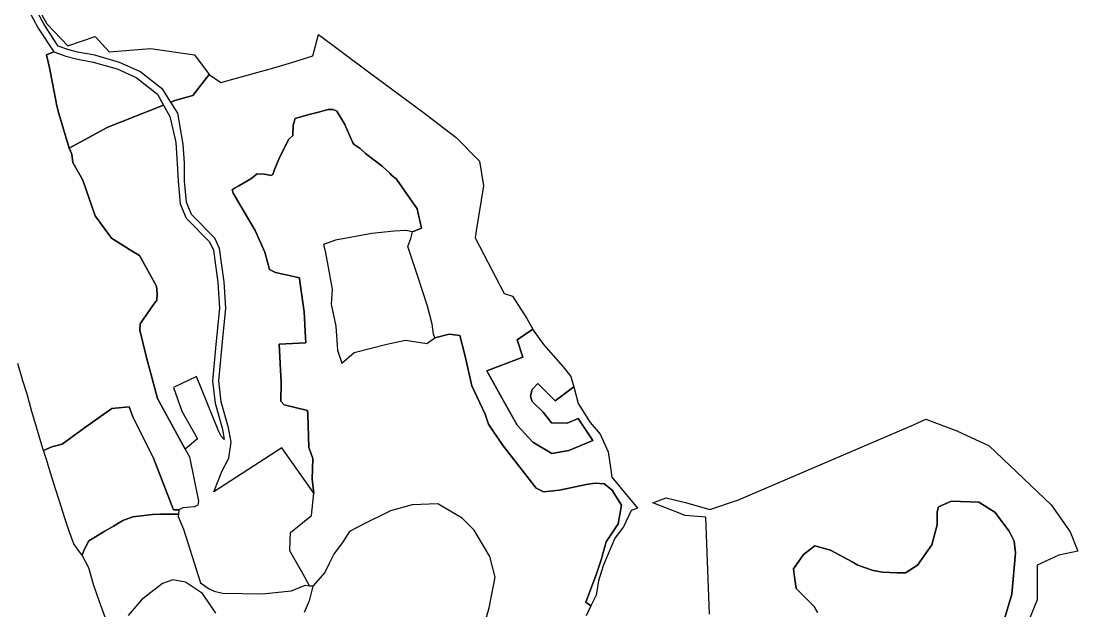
# Model space of a CAD drawing. Header units: millimetres. Extents: x 35444746 to 35449000, y 3482000 to 3488437.
# Drawn here: x 35448418 to 35448753.4, y 3486685.7 to 3486872.8 of the extents above; entities that cross this region are included whole.
import ezdxf

# ---------------------------------------------------------------- set-up
doc = ezdxf.new("R2010")
doc.units = ezdxf.units.MM
doc.layers.add('0203.02旱地整理', color=9, linetype='Continuous', true_color=0x808080)
doc.layers.add('0204.02水田整理', color=9, linetype='Continuous', true_color=0x808080)

msp = doc.modelspace()

# ---------------------------------------------------------------- linework, layer by layer
at = {"layer": '0203.02旱地整理', "color": 41}
for points in [[(35448418.944245, 3486883.078321), (35448420.861753, 3486881.612864), (35448426.140045, 3486872.001953), (35448432.879076, 3486864.959027), (35448441.516817, 3486867.993832), (35448445.971984, 3486863.141206), (35448459.020987, 3486864.156911), (35448473.024474, 3486862.12535), (35448477.646, 3486855.872), (35448472.531, 3486849.285), (35448466.838, 3486847.622), (35448465.543, 3486847.108), (35448462.964, 3486851.098), (35448455.709, 3486856.887), (35448449.212, 3486859.732), (35448441.408, 3486862.008), (35448435.951, 3486863.019), (35448432.825, 3486863.826), (35448429.807, 3486864.932), (35448425.328, 3486871.777), (35448422.17, 3486877.633), (35448419.765, 3486881.507)], [(35448418.944245, 3486883.078321), (35448420.861753, 3486881.612864), (35448426.140045, 3486872.001953), (35448432.879076, 3486864.959027), (35448441.516817, 3486867.993832), (35448445.971984, 3486863.141206), (35448459.020987, 3486864.156911), (35448473.024474, 3486862.12535), (35448477.646, 3486855.872), (35448472.531, 3486849.285), (35448466.838, 3486847.622), (35448465.543, 3486847.108), (35448462.964, 3486851.098), (35448455.709, 3486856.887), (35448449.212, 3486859.732), (35448441.408, 3486862.008), (35448435.951, 3486863.019), (35448432.825, 3486863.826), (35448429.807, 3486864.932), (35448425.328, 3486871.777), (35448422.17, 3486877.633), (35448419.765, 3486881.507)], [(35448477.646, 3486855.872), (35448481.381122, 3486853.323034), (35448498.981, 3486858.271), (35448505.251965, 3486860.187113), (35448508.633859, 3486861.220462), (35448510.596, 3486861.82), (35448512.346205, 3486868.649847), (35448528.259042, 3486856.719969), (35448545.741303, 3486843.844766), (35448556.04703, 3486835.86397), (35448563.514027, 3486828.400829), (35448564.751532, 3486820.599075), (35448562.464008, 3486806.287999), (35448562.104154, 3486804.036706), (35448562.20694, 3486803.840969), (35448571.365941, 3486786.415812), (35448573.954559, 3486785.60436), (35448578.546033, 3486778.45994), (35448579.88705, 3486775.998993), (35448580.396, 3486775.065), (35448575.453, 3486771.692), (35448577.256, 3486766.205), (35448565.855, 3486761.895), (35448571.077, 3486752.346), (35448575.456, 3486744.673), (35448580.45, 3486739.201), (35448586.394, 3486735.648), (35448591.86, 3486736.55), (35448599.405059, 3486739.721244), (35448594.824775, 3486746.766737), (35448591.344, 3486745.244), (35448586.328, 3486745.369), (35448583.695, 3486748.794), (35448580.19, 3486752.089), (35448579.833, 3486753.067), (35448579.722, 3486753.977), (35448580.226, 3486755.922), (35448582.018, 3486757.896), (35448587.548, 3486752.31), (35448593.432, 3486756.806), (35448594.840172, 3486751.543723), (35448598.624094, 3486745.43989), (35448601.758147, 3486741.787675), (35448604.305713, 3486736.164958), (35448605.0317, 3486731.148957), (35448605.463001, 3486728.168999), (35448613.64, 3486718.272), (35448611.648, 3486717.548), (35448609.306, 3486712.575), (35448609.182, 3486712.314), (35448606.45, 3486708.757), (35448602.979, 3486700.515), (35448602.764, 3486699.947), (35448601.235, 3486695.216), (35448600.46, 3486690.669), (35448598.862297, 3486687.278978), (35448597.218, 3486688.439), (35448600.643, 3486697.474), (35448602.056, 3486701.917), (35448603.726, 3486707.575), (35448607.499, 3486713.313), (35448608.59, 3486719.235), (35448605.441, 3486724.101), (35448603.083, 3486725.975), (35448600.162, 3486726.172), (35448597.316, 3486725.786), (35448588.849, 3486723.948), (35448583.814, 3486723.487), (35448581.435, 3486724.601), (35448570.69, 3486738.506), (35448566.354, 3486744.914), (35448566.154, 3486745.532), (35448565.324, 3486748.099), (35448561.003, 3486757.136), (35448558.876, 3486766.954), (35448557.28, 3486773.104), (35448553.897, 3486773.455), (35448549.297, 3486772.336), (35448548.904, 3486773.54), (35448548.427, 3486776.693), (35448546.97, 3486782.34), (35448543.809, 3486792.1), (35448540.775, 3486801.282), (35448541.669, 3486803.905), (35448542.171, 3486806.026), (35448545.067, 3486807.123), (35448543.703, 3486813.23), (35448537.123, 3486822.733), (35448535.566, 3486823.995), (35448535.018, 3486824.59), (35448532.616, 3486826.788), (35448527.29, 3486830.886), (35448525.592, 3486832.429), (35448525.017, 3486832.844), (35448524.034, 3486833.462), (35448523.747, 3486833.729), (35448523.325, 3486834.247), (35448522.931, 3486834.942), (35448520.743, 3486840.044), (35448518.172, 3486844.227), (35448517.032, 3486844.798), (35448515.42, 3486844.769), (35448512.437, 3486843.93), (35448508.981, 3486843.057), (35448504.979, 3486841.93), (35448504.397, 3486839.785), (35448504.252, 3486836.586), (35448502.833, 3486835.314), (35448499.863, 3486829.243), (35448498.45, 3486825.795), (35448497.928, 3486824.143), (35448497.28, 3486823.824), (35448496.43, 3486824.019), (35448495.101, 3486824.323), (35448492.925, 3486824.356), (35448490.906, 3486822.837), (35448487.111, 3486820.592), (35448485.686, 3486819.872), (35448484.999, 3486819.332), (35448485.314, 3486818.2), (35448492.341, 3486806.368), (35448495.365, 3486799.567), (35448496.85, 3486794.002), (35448498.776, 3486793.027), (35448506.31, 3486791.431), (35448506.478, 3486790.17), (35448507.861, 3486780.636), (35448508.242, 3486772.415), (35448508.318, 3486770.751), (35448499.939, 3486770.369), (35448500.531, 3486758.175), (35448500.383, 3486752.263), (35448501.492, 3486751.081), (35448508.95, 3486749.228), (35448508.959, 3486748.161), (35448509.294, 3486737.552), (35448509.924, 3486735.811), (35448510.57, 3486734.025), (35448510.425, 3486727.435), (35448510.908, 3486723.058), (35448500.8, 3486737.458), (35448479.152, 3486723.485), (35448481.754, 3486729.906), (35448483.97, 3486734.143), (35448484.667, 3486739.257), (35448483.824, 3486743.783), (35448481.519, 3486751.994), (35448480.723, 3486758.641), (35448481.767, 3486769.999), (35448482.975, 3486781.756), (35448482.416, 3486790.142), (35448481.013, 3486800.724), (35448479.46, 3486803.983), (35448472.055, 3486811.487), (35448470.445, 3486815.351), (35448469.838, 3486822.046), (35448469.814, 3486827.795), (35448469.486, 3486833.773), (35448467.774, 3486843.658), (35448465.543, 3486847.108), (35448466.838, 3486847.622), (35448472.531, 3486849.285)], [(35448477.646, 3486855.872), (35448481.381122, 3486853.323034), (35448498.981, 3486858.271), (35448505.251965, 3486860.187113), (35448508.633859, 3486861.220462), (35448510.596, 3486861.82), (35448512.346205, 3486868.649847), (35448528.259042, 3486856.719969), (35448545.741303, 3486843.844766), (35448556.04703, 3486835.86397), (35448563.514027, 3486828.400829), (35448564.751532, 3486820.599075), (35448562.464008, 3486806.287999), (35448562.104154, 3486804.036706), (35448562.20694, 3486803.840969), (35448571.365941, 3486786.415812), (35448573.954559, 3486785.60436), (35448578.546033, 3486778.45994), (35448579.88705, 3486775.998993), (35448580.396, 3486775.065), (35448575.453, 3486771.692), (35448577.256, 3486766.205), (35448565.855, 3486761.895), (35448571.077, 3486752.346), (35448575.456, 3486744.673), (35448580.45, 3486739.201), (35448586.394, 3486735.648), (35448591.86, 3486736.55), (35448599.405059, 3486739.721244), (35448594.824775, 3486746.766737), (35448591.344, 3486745.244), (35448586.328, 3486745.369), (35448583.695, 3486748.794), (35448580.19, 3486752.089), (35448579.833, 3486753.067), (35448579.722, 3486753.977), (35448580.226, 3486755.922), (35448582.018, 3486757.896), (35448587.548, 3486752.31), (35448593.432, 3486756.806), (35448594.840172, 3486751.543723), (35448598.624094, 3486745.43989), (35448601.758147, 3486741.787675), (35448604.305713, 3486736.164958), (35448605.0317, 3486731.148957), (35448605.463001, 3486728.168999), (35448613.64, 3486718.272), (35448611.648, 3486717.548), (35448609.306, 3486712.575), (35448609.182, 3486712.314), (35448606.45, 3486708.757), (35448602.979, 3486700.515), (35448602.764, 3486699.947), (35448601.235, 3486695.216), (35448600.46, 3486690.669), (35448598.862297, 3486687.278978), (35448597.218, 3486688.439), (35448600.643, 3486697.474), (35448602.056, 3486701.917), (35448603.726, 3486707.575), (35448607.499, 3486713.313), (35448608.59, 3486719.235), (35448605.441, 3486724.101), (35448603.083, 3486725.975), (35448600.162, 3486726.172), (35448597.316, 3486725.786), (35448588.849, 3486723.948), (35448583.814, 3486723.487), (35448581.435, 3486724.601), (35448570.69, 3486738.506), (35448566.354, 3486744.914), (35448566.154, 3486745.532), (35448565.324, 3486748.099), (35448561.003, 3486757.136), (35448558.876, 3486766.954), (35448557.28, 3486773.104), (35448553.897, 3486773.455), (35448549.297, 3486772.336), (35448548.904, 3486773.54), (35448548.427, 3486776.693), (35448546.97, 3486782.34), (35448543.809, 3486792.1), (35448540.775, 3486801.282), (35448541.669, 3486803.905), (35448542.171, 3486806.026), (35448545.067, 3486807.123), (35448543.703, 3486813.23), (35448537.123, 3486822.733), (35448535.566, 3486823.995), (35448535.018, 3486824.59), (35448532.616, 3486826.788), (35448527.29, 3486830.886), (35448525.592, 3486832.429), (35448525.017, 3486832.844), (35448524.034, 3486833.462), (35448523.747, 3486833.729), (35448523.325, 3486834.247), (35448522.931, 3486834.942), (35448520.743, 3486840.044), (35448518.172, 3486844.227), (35448517.032, 3486844.798), (35448515.42, 3486844.769), (35448512.437, 3486843.93), (35448508.981, 3486843.057), (35448504.979, 3486841.93), (35448504.397, 3486839.785), (35448504.252, 3486836.586), (35448502.833, 3486835.314), (35448499.863, 3486829.243), (35448498.45, 3486825.795), (35448497.928, 3486824.143), (35448497.28, 3486823.824), (35448496.43, 3486824.019), (35448495.101, 3486824.323), (35448492.925, 3486824.356), (35448490.906, 3486822.837), (35448487.111, 3486820.592), (35448485.686, 3486819.872), (35448484.999, 3486819.332), (35448485.314, 3486818.2), (35448492.341, 3486806.368), (35448495.365, 3486799.567), (35448496.85, 3486794.002), (35448498.776, 3486793.027), (35448506.31, 3486791.431), (35448506.478, 3486790.17), (35448507.861, 3486780.636), (35448508.242, 3486772.415), (35448508.318, 3486770.751), (35448499.939, 3486770.369), (35448500.531, 3486758.175), (35448500.383, 3486752.263), (35448501.492, 3486751.081), (35448508.95, 3486749.228), (35448508.959, 3486748.161), (35448509.294, 3486737.552), (35448509.924, 3486735.811), (35448510.57, 3486734.025), (35448510.425, 3486727.435), (35448510.908, 3486723.058), (35448500.8, 3486737.458), (35448479.152, 3486723.485), (35448481.754, 3486729.906), (35448483.97, 3486734.143), (35448484.667, 3486739.257), (35448483.824, 3486743.783), (35448481.519, 3486751.994), (35448480.723, 3486758.641), (35448481.767, 3486769.999), (35448482.975, 3486781.756), (35448482.416, 3486790.142), (35448481.013, 3486800.724), (35448479.46, 3486803.983), (35448472.055, 3486811.487), (35448470.445, 3486815.351), (35448469.838, 3486822.046), (35448469.814, 3486827.795), (35448469.486, 3486833.773), (35448467.774, 3486843.658), (35448465.543, 3486847.108), (35448466.838, 3486847.622), (35448472.531, 3486849.285)], [(35448428.365, 3486863.117), (35448432.17, 3486861.723), (35448435.476, 3486860.869), (35448440.899, 3486859.865), (35448448.46, 3486857.66), (35448454.562, 3486854.988), (35448461.251, 3486849.65), (35448463.178, 3486846.169), (35448445.569, 3486839.176), (35448433.276, 3486832.571), (35448429.96, 3486843.536), (35448429.298, 3486846.004), (35448428.02, 3486853.119), (35448427.009, 3486857.997), (35448426.019, 3486862.15)], [(35448428.365, 3486863.117), (35448432.17, 3486861.723), (35448435.476, 3486860.869), (35448440.899, 3486859.865), (35448448.46, 3486857.66), (35448454.562, 3486854.988), (35448461.251, 3486849.65), (35448463.178, 3486846.169), (35448445.569, 3486839.176), (35448433.276, 3486832.571), (35448429.96, 3486843.536), (35448429.298, 3486846.004), (35448428.02, 3486853.119), (35448427.009, 3486857.997), (35448426.019, 3486862.15)], [(35448463.178, 3486846.169), (35448465.17, 3486842.572), (35448466.124, 3486838.569), (35448467.151, 3486834.366), (35448467.518, 3486827.67), (35448467.834, 3486822.009), (35448468.482, 3486814.863), (35448470.358, 3486810.361), (35448477.8, 3486802.82), (35448479.073, 3486800.148), (35448480.425, 3486789.947), (35448480.969, 3486781.792), (35448479.778, 3486770.205), (35448478.713, 3486758.614), (35448479.553, 3486751.601), (35448481.873, 3486743.334), (35448482.483, 3486740.057), (35448481.514, 3486741.127), (35448480.659, 3486742.778), (35448473.675, 3486760.082), (35448466.405, 3486756.62), (35448469.04, 3486749.057), (35448474.03, 3486740.321), (35448470.071, 3486737.057), (35448461.308, 3486753.104), (35448457.684, 3486766.487), (35448455.65, 3486774.806), (35448455.744, 3486776.829), (35448459.766, 3486782.546), (35448461.072, 3486784.318), (35448461.166, 3486786.34), (35448460.939, 3486788.688), (35448455.54, 3486798.416), (35448453.285, 3486799.805), (35448446.682, 3486803.972), (35448441.472, 3486811.04), (35448437.602, 3486822.378), (35448434.451, 3486827.986), (35448434.108, 3486830.626), (35448433.276, 3486832.571), (35448445.569, 3486839.176)], [(35448463.178, 3486846.169), (35448465.17, 3486842.572), (35448466.124, 3486838.569), (35448467.151, 3486834.366), (35448467.518, 3486827.67), (35448467.834, 3486822.009), (35448468.482, 3486814.863), (35448470.358, 3486810.361), (35448477.8, 3486802.82), (35448479.073, 3486800.148), (35448480.425, 3486789.947), (35448480.969, 3486781.792), (35448479.778, 3486770.205), (35448478.713, 3486758.614), (35448479.553, 3486751.601), (35448481.873, 3486743.334), (35448482.483, 3486740.057), (35448481.514, 3486741.127), (35448480.659, 3486742.778), (35448473.675, 3486760.082), (35448466.405, 3486756.62), (35448469.04, 3486749.057), (35448474.03, 3486740.321), (35448470.071, 3486737.057), (35448461.308, 3486753.104), (35448457.684, 3486766.487), (35448455.65, 3486774.806), (35448455.744, 3486776.829), (35448459.766, 3486782.546), (35448461.072, 3486784.318), (35448461.166, 3486786.34), (35448460.939, 3486788.688), (35448455.54, 3486798.416), (35448453.285, 3486799.805), (35448446.682, 3486803.972), (35448441.472, 3486811.04), (35448437.602, 3486822.378), (35448434.451, 3486827.986), (35448434.108, 3486830.626), (35448433.276, 3486832.571), (35448445.569, 3486839.176)], [(35448580.396, 3486775.065), (35448580.538109, 3486774.803846), (35448583.808374, 3486770.206327), (35448589.993967, 3486763.126974), (35448592.442082, 3486760.05173), (35448593.354139, 3486757.061291), (35448593.432, 3486756.806), (35448587.548, 3486752.31), (35448582.018, 3486757.896), (35448580.226, 3486755.922), (35448579.722, 3486753.977), (35448579.833, 3486753.067), (35448580.19, 3486752.089), (35448583.695, 3486748.794), (35448586.328, 3486745.369), (35448591.344, 3486745.244), (35448594.824775, 3486746.766737), (35448599.405059, 3486739.721244), (35448591.86, 3486736.55), (35448586.394, 3486735.648), (35448580.45, 3486739.201), (35448575.456, 3486744.673), (35448571.077, 3486752.346), (35448565.855, 3486761.895), (35448577.256, 3486766.205), (35448575.453, 3486771.692)], [(35448580.396, 3486775.065), (35448580.538109, 3486774.803846), (35448583.808374, 3486770.206327), (35448589.993967, 3486763.126974), (35448592.442082, 3486760.05173), (35448593.354139, 3486757.061291), (35448593.432, 3486756.806), (35448587.548, 3486752.31), (35448582.018, 3486757.896), (35448580.226, 3486755.922), (35448579.722, 3486753.977), (35448579.833, 3486753.067), (35448580.19, 3486752.089), (35448583.695, 3486748.794), (35448586.328, 3486745.369), (35448591.344, 3486745.244), (35448594.824775, 3486746.766737), (35448599.405059, 3486739.721244), (35448591.86, 3486736.55), (35448586.394, 3486735.648), (35448580.45, 3486739.201), (35448575.456, 3486744.673), (35448571.077, 3486752.346), (35448565.855, 3486761.895), (35448577.256, 3486766.205), (35448575.453, 3486771.692)]]:
    msp.add_lwpolyline(points, close=True, dxfattribs=at)
for points in [[(35448636.531, 3486684.695), (35448635.263, 3486715.468), (35448628.745, 3486715.944), (35448624.241, 3486717.737), (35448618.452948, 3486720.022143), (35448622.716509, 3486721.572873), (35448628.817424, 3486720.047882), (35448636.561984, 3486717.889047), (35448645.67579, 3486720.89049), (35448701.261098, 3486744.688791), (35448705.175405, 3486746.529849), (35448715.01926, 3486742.846877), (35448725.257841, 3486738.010832), (35448744.872215, 3486719.366152), (35448750.929058, 3486710.808855), (35448753.385, 3486704.686), (35448747.31, 3486703.413), (35448740.508, 3486700.241), (35448740.508, 3486689.241), (35448737.908, 3486682.931)], [(35448636.531, 3486684.695), (35448635.263, 3486715.468), (35448628.745, 3486715.944), (35448624.241, 3486717.737), (35448618.452948, 3486720.022143), (35448622.716509, 3486721.572873), (35448628.817424, 3486720.047882), (35448636.561984, 3486717.889047), (35448645.67579, 3486720.89049), (35448701.261098, 3486744.688791), (35448705.175405, 3486746.529849), (35448715.01926, 3486742.846877), (35448725.257841, 3486738.010832), (35448744.872215, 3486719.366152), (35448750.929058, 3486710.808855), (35448753.385, 3486704.686), (35448747.31, 3486703.413), (35448740.508, 3486700.241), (35448740.508, 3486689.241), (35448737.908, 3486682.931)], [(35448730.083, 3486683.154), (35448732.475, 3486690.944), (35448733.543, 3486704.155), (35448733.201, 3486707.799), (35448731.565, 3486710.951), (35448727.079, 3486717.005), (35448721.998, 3486720.152), (35448713.272, 3486720.512), (35448709.159, 3486718.711), (35448708.696, 3486717.076), (35448708.696, 3486713.032), (35448707.024, 3486706.614), (35448702.517, 3486700.158), (35448698.633, 3486697.732), (35448696.09, 3486697.732), (35448691.371, 3486697.972), (35448688.392, 3486698.529), (35448683.52, 3486700.171), (35448681.78, 3486701.217), (35448674.892, 3486705.003), (35448669.886, 3486706.375), (35448666.32, 3486703.541), (35448663.181, 3486699.016), (35448663.403, 3486696.53), (35448663.964, 3486692.803), (35448669.742, 3486687.075), (35448670.722, 3486685.219)], [(35448730.083, 3486683.154), (35448732.475, 3486690.944), (35448733.543, 3486704.155), (35448733.201, 3486707.799), (35448731.565, 3486710.951), (35448727.079, 3486717.005), (35448721.998, 3486720.152), (35448713.272, 3486720.512), (35448709.159, 3486718.711), (35448708.696, 3486717.076), (35448708.696, 3486713.032), (35448707.024, 3486706.614), (35448702.517, 3486700.158), (35448698.633, 3486697.732), (35448696.09, 3486697.732), (35448691.371, 3486697.972), (35448688.392, 3486698.529), (35448683.52, 3486700.171), (35448681.78, 3486701.217), (35448674.892, 3486705.003), (35448669.886, 3486706.375), (35448666.32, 3486703.541), (35448663.181, 3486699.016), (35448663.403, 3486696.53), (35448663.964, 3486692.803), (35448669.742, 3486687.075), (35448670.722, 3486685.219)]]:
    msp.add_lwpolyline(points, dxfattribs=at)
at = {"layer": '0204.02水田整理', "color": 51}
for points in [[(35448420.266, 3486876.53), (35448423.436, 3486870.651), (35448428.365, 3486863.117), (35448426.019, 3486862.15), (35448427.009, 3486857.997), (35448428.02, 3486853.119), (35448429.298, 3486846.004), (35448429.96, 3486843.536), (35448433.276, 3486832.571), (35448434.108, 3486830.626), (35448434.451, 3486827.986), (35448437.602, 3486822.378), (35448441.472, 3486811.04), (35448446.682, 3486803.972), (35448453.285, 3486799.805), (35448455.54, 3486798.416), (35448460.939, 3486788.688), (35448461.166, 3486786.34), (35448461.072, 3486784.318), (35448459.766, 3486782.546), (35448455.744, 3486776.829), (35448455.65, 3486774.806), (35448457.684, 3486766.487), (35448461.308, 3486753.104), (35448470.071, 3486737.057), (35448471.429, 3486734.57), (35448474.343, 3486720.549), (35448474.077, 3486719.237), (35448473.02, 3486718.757), (35448470.571, 3486718.512), (35448469.338, 3486718.421), (35448468.043, 3486717.703), (35448466.346, 3486717.703), (35448460.02, 3486734.099), (35448453.516, 3486747.312), (35448452.3, 3486750.469), (35448446.766, 3486749.923), (35448438.075, 3486743.781), (35448431.06, 3486738.632), (35448427.77, 3486737.764), (35448425.154, 3486736.583), (35448424.583, 3486738.319), (35448422.931, 3486743.943), (35448421.435, 3486748.997), (35448419.944, 3486754.457), (35448418.522, 3486758.698), (35448416.949, 3486764.158)], [(35448565.225, 3486681.797), (35448566.535, 3486686.662), (35448568.508, 3486696.428), (35448566.817, 3486702.907), (35448561.785, 3486711.271), (35448557.983, 3486715.146), (35448550.303, 3486719.691), (35448542.102, 3486719.318), (35448535.268, 3486717.404), (35448526.625, 3486713.243), (35448522.199, 3486710.868), (35448519.967, 3486707.385), (35448517.321, 3486703.896), (35448515.798, 3486700.721), (35448514.425, 3486697.86), (35448510.637, 3486693.525), (35448509.482, 3486693.659), (35448507.565, 3486697.379), (35448503.292, 3486704.697), (35448503.383, 3486707.981), (35448503.456, 3486710.579), (35448510.214, 3486715.933), (35448510.908, 3486723.058), (35448510.425, 3486727.435), (35448510.57, 3486734.025), (35448509.924, 3486735.811), (35448509.294, 3486737.552), (35448508.959, 3486748.161), (35448508.95, 3486749.228), (35448501.492, 3486751.081), (35448500.383, 3486752.263), (35448500.531, 3486758.175), (35448499.939, 3486770.369), (35448508.318, 3486770.751), (35448508.242, 3486772.415), (35448507.861, 3486780.636), (35448506.478, 3486790.17), (35448506.31, 3486791.431), (35448498.776, 3486793.027), (35448496.85, 3486794.002), (35448495.365, 3486799.567), (35448492.341, 3486806.368), (35448485.314, 3486818.2), (35448484.999, 3486819.332), (35448485.686, 3486819.872), (35448487.111, 3486820.592), (35448490.906, 3486822.837), (35448492.925, 3486824.356), (35448495.101, 3486824.323), (35448496.43, 3486824.019), (35448497.28, 3486823.824), (35448497.928, 3486824.143), (35448498.45, 3486825.795), (35448499.863, 3486829.243), (35448502.833, 3486835.314), (35448504.252, 3486836.586), (35448504.397, 3486839.785), (35448504.979, 3486841.93), (35448508.981, 3486843.057), (35448512.437, 3486843.93), (35448515.42, 3486844.769), (35448517.032, 3486844.798), (35448518.172, 3486844.227), (35448520.743, 3486840.044), (35448522.931, 3486834.942), (35448523.325, 3486834.247), (35448523.747, 3486833.729), (35448524.034, 3486833.462), (35448525.017, 3486832.844), (35448525.592, 3486832.429), (35448527.29, 3486830.886), (35448532.616, 3486826.788), (35448535.018, 3486824.59), (35448535.566, 3486823.995), (35448537.123, 3486822.733), (35448543.703, 3486813.23), (35448545.067, 3486807.123), (35448542.171, 3486806.026), (35448540.105, 3486806.36), (35448536.419, 3486806.137), (35448529.27, 3486805.412), (35448517.736, 3486803.352), (35448514.014, 3486801.979), (35448514.594, 3486799.269), (35448516.758, 3486787.79), (35448516.384, 3486782.981), (35448517.868, 3486776.011), (35448518.447, 3486768.419), (35448519.843, 3486764.341), (35448523.733, 3486767.651), (35448534.071, 3486770.317), (35448539.957, 3486771.617), (35448546.718, 3486770.569), (35448549.297, 3486772.336), (35448553.897, 3486773.455), (35448557.28, 3486773.104), (35448558.876, 3486766.954), (35448561.003, 3486757.136), (35448565.324, 3486748.099), (35448566.154, 3486745.532), (35448566.354, 3486744.914), (35448570.69, 3486738.506), (35448581.435, 3486724.601), (35448583.814, 3486723.487), (35448588.849, 3486723.948), (35448597.316, 3486725.786), (35448600.162, 3486726.172), (35448603.083, 3486725.975), (35448605.441, 3486724.101), (35448608.59, 3486719.235), (35448607.499, 3486713.313), (35448603.726, 3486707.575), (35448602.056, 3486701.917), (35448600.643, 3486697.474), (35448597.218, 3486688.439), (35448598.862297, 3486687.278978), (35448597.364899, 3486684.102057)], [(35448670.722, 3486685.219), (35448669.742, 3486687.075), (35448663.964, 3486692.803), (35448663.403, 3486696.53), (35448663.181, 3486699.016), (35448666.32, 3486703.541), (35448669.886, 3486706.375), (35448674.892, 3486705.003), (35448681.78, 3486701.217), (35448683.52, 3486700.171), (35448688.392, 3486698.529), (35448691.371, 3486697.972), (35448696.09, 3486697.732), (35448698.633, 3486697.732), (35448702.517, 3486700.158), (35448707.024, 3486706.614), (35448708.696, 3486713.032), (35448708.696, 3486717.076), (35448709.159, 3486718.711), (35448713.272, 3486720.512), (35448721.998, 3486720.152), (35448727.079, 3486717.005), (35448731.565, 3486710.951), (35448733.201, 3486707.799), (35448733.543, 3486704.155), (35448732.475, 3486690.944), (35448730.083, 3486683.154)], [(35448445.936, 3486680.156), (35448442.746, 3486688.853), (35448440.997, 3486694.097), (35448439.47, 3486699.382), (35448437.427, 3486703.398), (35448438.047, 3486705.052), (35448439.461, 3486707.893), (35448444.629, 3486710.942), (35448447.337, 3486712.547), (35448450.291, 3486714.395), (35448453.483, 3486715.506), (35448459.667, 3486716.324), (35448462.275, 3486716.381), (35448467.924, 3486716.367), (35448467.859, 3486715.591), (35448469.537, 3486711.605), (35448474.942, 3486694.535), (35448477.689, 3486692.732), (35448479.225, 3486691.911), (35448481.898, 3486691.326), (35448494.52, 3486691.055), (35448503.792, 3486692.048), (35448508.21, 3486693.806), (35448509.482, 3486693.659), (35448510.637, 3486693.525), (35448509.395, 3486688.852), (35448507.865, 3486685.172)], [(35448479.812, 3486685.006), (35448475.542, 3486691.181), (35448470.194, 3486694.783), (35448466.114, 3486695.536), (35448462.865, 3486694.388), (35448459.181, 3486691.537), (35448456.224, 3486689.163), (35448451.959, 3486684.205)]]:
    msp.add_lwpolyline(points, dxfattribs=at)
msp.add_lwpolyline([(35448425.154, 3486736.583), (35448427.77, 3486737.764), (35448431.06, 3486738.632), (35448438.075, 3486743.781), (35448446.766, 3486749.923), (35448452.3, 3486750.469), (35448453.516, 3486747.312), (35448460.02, 3486734.099), (35448466.346, 3486717.703), (35448468.043, 3486717.703), (35448467.924, 3486716.367), (35448462.275, 3486716.381), (35448459.667, 3486716.324), (35448453.483, 3486715.506), (35448450.291, 3486714.395), (35448447.337, 3486712.547), (35448444.629, 3486710.942), (35448439.461, 3486707.893), (35448438.047, 3486705.052), (35448437.427, 3486703.398), (35448436.209, 3486704.815), (35448434.791, 3486706.97), (35448433.232, 3486710.984), (35448431.758, 3486715.41), (35448430.26, 3486720.22), (35448428.84, 3486724.704), (35448427.343, 3486729.514), (35448426.004, 3486733.998)], close=True, dxfattribs=at)

doc.saveas('drawing.dxf')
